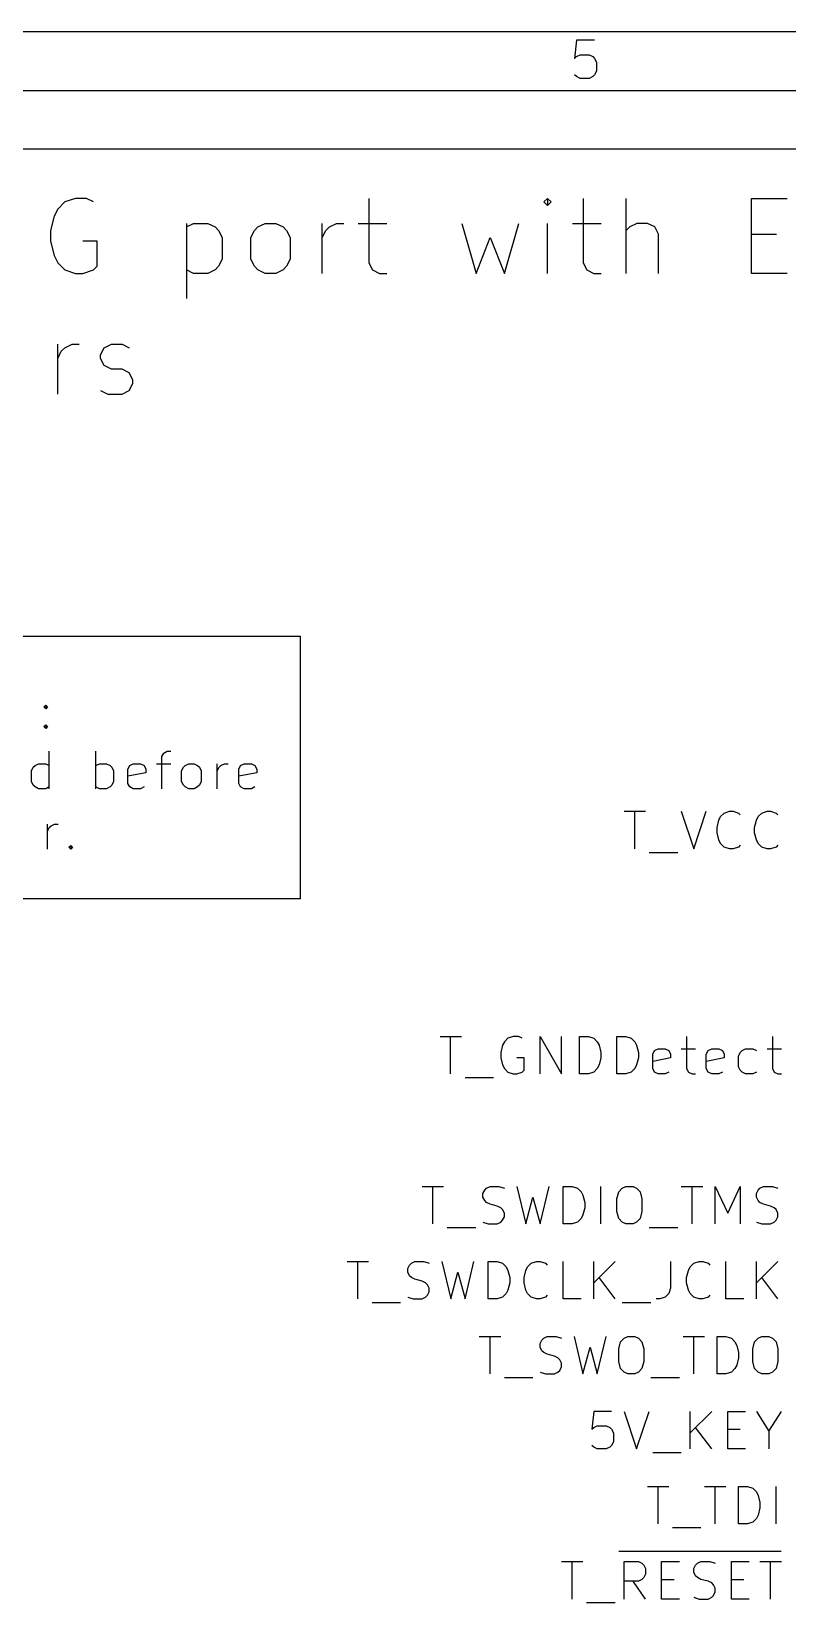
# Model space of a CAD drawing. Extents: x 0.4 to 16.1, y -11.3 to -0.4.
# Drawn here: x 8.542 to 9.549, y -2.488 to -0.394 of the extents above; entities that cross this region are included whole.
import ezdxf

# ---------------------------------------------------------------- set-up
doc = ezdxf.new("R2010")
doc.units = 0
doc.header["$MEASUREMENT"] = 0
for name, color, linetype in [('BLUE3', 171, 'CONTINUOUS'), ('GRAY1', 251, 'CONTINUOUS'), ('RED2', 1, 'CONTINUOUS')]:
    doc.layers.add(name, color=color, linetype=linetype)

msp = doc.modelspace()

# ---------------------------------------------------------------- linework, layer by layer
at = {"layer": 'BLUE3', "linetype": 'CONTINUOUS'}
for p, q in [((5.05, -0.55), (10.65, -0.55)), ((8.5868, -0.621), (8.5773, -0.6306)), ((8.6011, -0.6163), (8.5868, -0.621)), ((8.6154, -0.6163), (8.6011, -0.6163)), ((8.6249, -0.621), (8.6154, -0.6163)), ((8.9915, -0.6163), (8.9915, -0.702)), ((9.2296, -0.6163), (9.2249, -0.621)), ((9.2249, -0.621), (9.2296, -0.6258)), ((9.2344, -0.621), (9.2296, -0.6163)), ((9.2296, -0.6163), (9.2296, -0.6258)), ((9.2296, -0.6258), (9.2344, -0.621)), ((9.2773, -0.6163), (9.2773, -0.702)), ((9.3344, -0.7163), (9.3344, -0.6163)), ((9.5011, -0.7163), (9.5011, -0.6163)), ((9.5011, -0.6163), (9.5487, -0.6163)), ((8.5725, -0.6401), (8.5677, -0.6591)), ((8.5773, -0.6306), (8.5725, -0.6401)), ((8.5677, -0.6591), (8.5677, -0.6734)), ((8.7487, -0.6496), (8.7487, -0.7496)), ((8.7487, -0.6544), (8.7582, -0.6496)), ((8.7582, -0.6496), (8.7773, -0.6496)), ((8.7773, -0.6496), (8.7868, -0.6544)), ((8.7868, -0.6544), (8.7915, -0.6591)), ((8.7915, -0.6591), (8.7963, -0.6686)), ((8.7963, -0.6686), (8.7963, -0.6972)), ((8.8344, -0.6686), (8.8392, -0.6591)), ((8.8344, -0.6972), (8.8344, -0.6686)), ((8.8392, -0.6591), (8.8439, -0.6544)), ((8.8439, -0.6544), (8.8534, -0.6496)), ((8.8534, -0.6496), (8.8677, -0.6496)), ((8.8677, -0.6496), (8.8773, -0.6544)), ((8.8773, -0.6544), (8.882, -0.6591)), ((8.882, -0.6591), (8.8868, -0.6686)), ((8.8868, -0.6686), (8.8868, -0.6972)), ((8.9296, -0.7163), (8.9296, -0.6496)), ((8.9296, -0.6686), (8.9344, -0.6591)), ((8.9344, -0.6591), (8.9392, -0.6544)), ((8.9392, -0.6544), (8.9487, -0.6496)), ((8.9487, -0.6496), (8.9582, -0.6496)), ((8.9773, -0.6496), (9.0154, -0.6496)), ((9.1154, -0.6496), (9.1344, -0.7163)), ((9.1344, -0.7163), (9.1534, -0.6686)), ((9.1534, -0.6686), (9.1725, -0.7163)), ((9.1725, -0.7163), (9.1915, -0.6496)), ((9.2296, -0.7163), (9.2296, -0.6496)), ((9.263, -0.6496), (9.3011, -0.6496)), ((9.3392, -0.6544), (9.3344, -0.6591)), ((9.3487, -0.6496), (9.3392, -0.6544)), ((9.363, -0.6496), (9.3487, -0.6496)), ((9.3725, -0.6544), (9.363, -0.6496)), ((9.3773, -0.6639), (9.3725, -0.6544)), ((9.3773, -0.7163), (9.3773, -0.6639)), ((9.5011, -0.6639), (9.5344, -0.6639)), ((8.5677, -0.6734), (8.5725, -0.6925)), ((8.6296, -0.6734), (8.6106, -0.6734)), ((8.6296, -0.7067), (8.6296, -0.6734)), ((8.5725, -0.6925), (8.5773, -0.702)), ((8.5773, -0.702), (8.5868, -0.7115)), ((8.5868, -0.7115), (8.6011, -0.7163)), ((8.6106, -0.7163), (8.6249, -0.7115)), ((8.6249, -0.7115), (8.6296, -0.7067)), ((8.7582, -0.7163), (8.7487, -0.7115)), ((8.7868, -0.7115), (8.7773, -0.7163)), ((8.7915, -0.7067), (8.7868, -0.7115)), ((8.7963, -0.6972), (8.7915, -0.7067)), ((8.8392, -0.7067), (8.8344, -0.6972)), ((8.8439, -0.7115), (8.8392, -0.7067)), ((8.8534, -0.7163), (8.8439, -0.7115)), ((8.8773, -0.7115), (8.8677, -0.7163)), ((8.882, -0.7067), (8.8773, -0.7115)), ((8.8868, -0.6972), (8.882, -0.7067)), ((8.9915, -0.702), (8.9963, -0.7115)), ((8.9963, -0.7115), (9.0058, -0.7163)), ((9.2773, -0.702), (9.282, -0.7115)), ((9.282, -0.7115), (9.2915, -0.7163)), ((8.6011, -0.7163), (8.6106, -0.7163)), ((8.7773, -0.7163), (8.7582, -0.7163)), ((8.8677, -0.7163), (8.8534, -0.7163)), ((9.0058, -0.7163), (9.0154, -0.7163)), ((9.2915, -0.7163), (9.3011, -0.7163)), ((9.5487, -0.7163), (9.5011, -0.7163)), ((8.5773, -0.8773), (8.5773, -0.8106)), ((8.582, -0.8201), (8.5868, -0.8154)), ((8.5868, -0.8154), (8.5963, -0.8106)), ((8.5963, -0.8106), (8.6058, -0.8106)), ((8.6344, -0.8249), (8.6392, -0.8154)), ((8.6392, -0.8154), (8.6487, -0.8106)), ((8.6487, -0.8106), (8.663, -0.8106)), ((8.663, -0.8106), (8.6725, -0.8154)), ((8.5773, -0.8296), (8.582, -0.8201)), ((8.6344, -0.8296), (8.6344, -0.8249)), ((8.6392, -0.8392), (8.6344, -0.8296)), ((8.6487, -0.8439), (8.6392, -0.8392)), ((8.663, -0.8439), (8.6487, -0.8439)), ((8.6725, -0.8487), (8.663, -0.8439)), ((8.6773, -0.8582), (8.6725, -0.8487)), ((8.6773, -0.863), (8.6773, -0.8582)), ((8.6344, -0.8725), (8.6439, -0.8773)), ((8.6439, -0.8773), (8.663, -0.8773)), ((8.663, -0.8773), (8.6725, -0.8725)), ((8.6725, -0.8725), (8.6773, -0.863)), ((8, -1.2), (8.9, -1.2)), ((8.9, -1.2), (8.9, -1.55)), ((8.5589, -1.2941), (8.5612, -1.2918)), ((8.5612, -1.2965), (8.5589, -1.2941)), ((8.5612, -1.2918), (8.5636, -1.2941)), ((8.5612, -1.2918), (8.5612, -1.2965)), ((8.5636, -1.2941), (8.5612, -1.2965)), ((8.5589, -1.3203), (8.5612, -1.318)), ((8.5612, -1.318), (8.5636, -1.3203)), ((8.5612, -1.318), (8.5612, -1.3227)), ((8.5612, -1.3227), (8.5589, -1.3203)), ((8.5636, -1.3203), (8.5612, -1.3227)), ((8.566, -1.4032), (8.566, -1.3532)), ((8.6279, -1.4032), (8.6279, -1.3532)), ((8.716, -1.3604), (8.7184, -1.3556)), ((8.716, -1.4032), (8.716, -1.3604)), ((8.7184, -1.3556), (8.7232, -1.3532)), ((8.7232, -1.3532), (8.7279, -1.3532)), ((8.5422, -1.3794), (8.5446, -1.3746)), ((8.5422, -1.3937), (8.5422, -1.3794)), ((8.5446, -1.3746), (8.547, -1.3723)), ((8.547, -1.3723), (8.5517, -1.3699)), ((8.5517, -1.3699), (8.5613, -1.3699)), ((8.5613, -1.3699), (8.566, -1.3723)), ((8.6279, -1.3723), (8.6327, -1.3699)), ((8.6327, -1.3699), (8.6422, -1.3699)), ((8.6422, -1.3699), (8.647, -1.3723)), ((8.647, -1.3723), (8.6493, -1.3746)), ((8.6493, -1.3746), (8.6517, -1.3794)), ((8.6517, -1.3794), (8.6517, -1.3937)), ((8.6708, -1.377), (8.6731, -1.3723)), ((8.6708, -1.3961), (8.6708, -1.377)), ((8.6946, -1.3818), (8.6708, -1.3865)), ((8.6731, -1.3723), (8.6779, -1.3699)), ((8.6779, -1.3699), (8.6874, -1.3699)), ((8.6874, -1.3699), (8.6922, -1.3723)), ((8.6922, -1.3723), (8.6946, -1.377)), ((8.6946, -1.377), (8.6946, -1.3818)), ((8.7089, -1.3699), (8.7279, -1.3699)), ((8.7422, -1.3794), (8.7446, -1.3746)), ((8.7422, -1.3937), (8.7422, -1.3794)), ((8.7446, -1.3746), (8.747, -1.3723)), ((8.747, -1.3723), (8.7517, -1.3699)), ((8.7517, -1.3699), (8.7589, -1.3699)), ((8.7589, -1.3699), (8.7636, -1.3723)), ((8.7636, -1.3723), (8.766, -1.3746)), ((8.766, -1.3746), (8.7684, -1.3794)), ((8.7684, -1.3794), (8.7684, -1.3937)), ((8.7898, -1.4032), (8.7898, -1.3699)), ((8.7898, -1.3794), (8.7922, -1.3746)), ((8.7922, -1.3746), (8.7946, -1.3723)), ((8.7946, -1.3723), (8.7993, -1.3699)), ((8.7993, -1.3699), (8.8041, -1.3699)), ((8.8184, -1.377), (8.8208, -1.3723)), ((8.8184, -1.3961), (8.8184, -1.377)), ((8.8422, -1.3818), (8.8184, -1.3865)), ((8.8208, -1.3723), (8.8255, -1.3699)), ((8.8255, -1.3699), (8.8351, -1.3699)), ((8.8351, -1.3699), (8.8398, -1.3723)), ((8.8398, -1.3723), (8.8422, -1.377)), ((8.8422, -1.377), (8.8422, -1.3818)), ((8.5446, -1.3985), (8.5422, -1.3937)), ((8.547, -1.4008), (8.5446, -1.3985)), ((8.5517, -1.4032), (8.547, -1.4008)), ((8.5613, -1.4032), (8.5517, -1.4032)), ((8.566, -1.4008), (8.5613, -1.4032)), ((8.6327, -1.4032), (8.6279, -1.4008)), ((8.6422, -1.4032), (8.6327, -1.4032)), ((8.647, -1.4008), (8.6422, -1.4032)), ((8.6493, -1.3985), (8.647, -1.4008)), ((8.6517, -1.3937), (8.6493, -1.3985)), ((8.6731, -1.4008), (8.6708, -1.3961)), ((8.6779, -1.4032), (8.6731, -1.4008)), ((8.6874, -1.4032), (8.6779, -1.4032)), ((8.6922, -1.4008), (8.6874, -1.4032)), ((8.7446, -1.3985), (8.7422, -1.3937)), ((8.747, -1.4008), (8.7446, -1.3985)), ((8.7517, -1.4032), (8.747, -1.4008)), ((8.7589, -1.4032), (8.7517, -1.4032)), ((8.7636, -1.4008), (8.7589, -1.4032)), ((8.766, -1.3985), (8.7636, -1.4008)), ((8.7684, -1.3937), (8.766, -1.3985)), ((8.8208, -1.4008), (8.8184, -1.3961)), ((8.8255, -1.4032), (8.8208, -1.4008)), ((8.8351, -1.4032), (8.8255, -1.4032)), ((8.8398, -1.4008), (8.8351, -1.4032)), ((8.5636, -1.4837), (8.5636, -1.4504)), ((8.5636, -1.4599), (8.566, -1.4551)), ((8.566, -1.4551), (8.5684, -1.4528)), ((8.5684, -1.4528), (8.5731, -1.4504)), ((8.5731, -1.4504), (8.5779, -1.4504)), ((8.5922, -1.4813), (8.5946, -1.4789)), ((8.5946, -1.4837), (8.5922, -1.4813)), ((8.5946, -1.4789), (8.597, -1.4813)), ((8.5946, -1.4789), (8.5946, -1.4837)), ((8.597, -1.4813), (8.5946, -1.4837)), ((8.9, -1.55), (8, -1.55))]:
    msp.add_line(p, q, dxfattribs=at)
at = {"layer": 'GRAY1', "linetype": 'CONTINUOUS'}
for p, q in [((9.3316, -1.4333), (9.3602, -1.4333)), ((9.3459, -1.4833), (9.3459, -1.4333)), ((9.4078, -1.4333), (9.4245, -1.4833)), ((9.4245, -1.4833), (9.4411, -1.4333)), ((9.4578, -1.4452), (9.4602, -1.4404)), ((9.4602, -1.4404), (9.4649, -1.4357)), ((9.4649, -1.4357), (9.4721, -1.4333)), ((9.4721, -1.4333), (9.4768, -1.4333)), ((9.4768, -1.4333), (9.484, -1.4357)), ((9.484, -1.4357), (9.4864, -1.4381)), ((9.5078, -1.4452), (9.5102, -1.4404)), ((9.5102, -1.4404), (9.5149, -1.4357)), ((9.5149, -1.4357), (9.5221, -1.4333)), ((9.5221, -1.4333), (9.5268, -1.4333)), ((9.5268, -1.4333), (9.534, -1.4357)), ((9.534, -1.4357), (9.5364, -1.4381)), ((9.4554, -1.4547), (9.4578, -1.4452)), ((9.4554, -1.4619), (9.4554, -1.4547)), ((9.4578, -1.4714), (9.4554, -1.4619)), ((9.5054, -1.4547), (9.5078, -1.4452)), ((9.5054, -1.4619), (9.5054, -1.4547)), ((9.5078, -1.4714), (9.5054, -1.4619)), ((9.4602, -1.4762), (9.4578, -1.4714)), ((9.4649, -1.4809), (9.4602, -1.4762)), ((9.4721, -1.4833), (9.4649, -1.4809)), ((9.4768, -1.4833), (9.4721, -1.4833)), ((9.484, -1.4809), (9.4768, -1.4833)), ((9.4864, -1.4785), (9.484, -1.4809)), ((9.5102, -1.4762), (9.5078, -1.4714)), ((9.5149, -1.4809), (9.5102, -1.4762)), ((9.5221, -1.4833), (9.5149, -1.4809)), ((9.5268, -1.4833), (9.5221, -1.4833)), ((9.534, -1.4809), (9.5268, -1.4833)), ((9.5364, -1.4785), (9.534, -1.4809)), ((9.3649, -1.4881), (9.403, -1.4881)), ((9.0864, -1.7333), (9.1149, -1.7333)), ((9.1006, -1.7833), (9.1006, -1.7333)), ((9.1768, -1.7357), (9.1721, -1.7404)), ((9.184, -1.7333), (9.1768, -1.7357)), ((9.1911, -1.7333), (9.184, -1.7333)), ((9.1959, -1.7357), (9.1911, -1.7333)), ((9.2197, -1.7833), (9.2197, -1.7333)), ((9.2197, -1.7333), (9.2483, -1.7833)), ((9.2483, -1.7833), (9.2483, -1.7333)), ((9.2721, -1.7833), (9.2721, -1.7333)), ((9.2721, -1.7333), (9.284, -1.7333)), ((9.284, -1.7333), (9.2911, -1.7357)), ((9.2911, -1.7357), (9.2959, -1.7404)), ((9.3221, -1.7833), (9.3221, -1.7333)), ((9.3221, -1.7333), (9.334, -1.7333)), ((9.334, -1.7333), (9.3411, -1.7357)), ((9.3411, -1.7357), (9.3459, -1.7404)), ((9.4149, -1.7333), (9.4149, -1.7762)), ((9.5292, -1.7333), (9.5292, -1.7762)), ((9.1697, -1.7452), (9.1673, -1.7547)), ((9.1673, -1.7547), (9.1673, -1.7619)), ((9.1721, -1.7404), (9.1697, -1.7452)), ((9.2959, -1.7404), (9.2983, -1.7452)), ((9.2983, -1.7452), (9.3006, -1.7547)), ((9.3006, -1.7547), (9.3006, -1.7619)), ((9.3459, -1.7404), (9.3483, -1.7452)), ((9.3483, -1.7452), (9.3506, -1.7547)), ((9.3506, -1.7547), (9.3506, -1.7619)), ((9.3697, -1.7571), (9.3721, -1.7523)), ((9.3697, -1.7762), (9.3697, -1.7571)), ((9.3721, -1.7523), (9.3768, -1.75)), ((9.3768, -1.75), (9.3864, -1.75)), ((9.3864, -1.75), (9.3911, -1.7523)), ((9.3911, -1.7523), (9.3935, -1.7571)), ((9.3935, -1.7571), (9.3935, -1.7619)), ((9.4078, -1.75), (9.4268, -1.75)), ((9.4411, -1.7571), (9.4435, -1.7523)), ((9.4411, -1.7762), (9.4411, -1.7571)), ((9.4435, -1.7523), (9.4483, -1.75)), ((9.4483, -1.75), (9.4578, -1.75)), ((9.4578, -1.75), (9.4626, -1.7523)), ((9.4626, -1.7523), (9.4649, -1.7571)), ((9.4649, -1.7571), (9.4649, -1.7619)), ((9.484, -1.7595), (9.4864, -1.7547)), ((9.4864, -1.7547), (9.4887, -1.7523)), ((9.4887, -1.7523), (9.4935, -1.75)), ((9.4935, -1.75), (9.503, -1.75)), ((9.503, -1.75), (9.5078, -1.7523)), ((9.5221, -1.75), (9.5411, -1.75)), ((9.1673, -1.7619), (9.1697, -1.7714)), ((9.1697, -1.7714), (9.1721, -1.7762)), ((9.1721, -1.7762), (9.1768, -1.7809)), ((9.1983, -1.7619), (9.1887, -1.7619)), ((9.1959, -1.7809), (9.1983, -1.7785)), ((9.1983, -1.7785), (9.1983, -1.7619)), ((9.2959, -1.7762), (9.2911, -1.7809)), ((9.2983, -1.7714), (9.2959, -1.7762)), ((9.3006, -1.7619), (9.2983, -1.7714)), ((9.3459, -1.7762), (9.3411, -1.7809)), ((9.3483, -1.7714), (9.3459, -1.7762)), ((9.3506, -1.7619), (9.3483, -1.7714)), ((9.3935, -1.7619), (9.3697, -1.7666)), ((9.3721, -1.7809), (9.3697, -1.7762)), ((9.4149, -1.7762), (9.4173, -1.7809)), ((9.4649, -1.7619), (9.4411, -1.7666)), ((9.4435, -1.7809), (9.4411, -1.7762)), ((9.484, -1.7738), (9.484, -1.7595)), ((9.4864, -1.7785), (9.484, -1.7738)), ((9.4887, -1.7809), (9.4864, -1.7785)), ((9.5292, -1.7762), (9.5316, -1.7809)), ((9.1197, -1.7881), (9.1578, -1.7881)), ((9.1768, -1.7809), (9.184, -1.7833)), ((9.184, -1.7833), (9.1887, -1.7833)), ((9.1887, -1.7833), (9.1959, -1.7809)), ((9.284, -1.7833), (9.2721, -1.7833)), ((9.2911, -1.7809), (9.284, -1.7833)), ((9.334, -1.7833), (9.3221, -1.7833)), ((9.3411, -1.7809), (9.334, -1.7833)), ((9.3768, -1.7833), (9.3721, -1.7809)), ((9.3864, -1.7833), (9.3768, -1.7833)), ((9.3911, -1.7809), (9.3864, -1.7833)), ((9.4173, -1.7809), (9.4221, -1.7833)), ((9.4221, -1.7833), (9.4268, -1.7833)), ((9.4483, -1.7833), (9.4435, -1.7809)), ((9.4578, -1.7833), (9.4483, -1.7833)), ((9.4626, -1.7809), (9.4578, -1.7833)), ((9.4935, -1.7833), (9.4887, -1.7809)), ((9.503, -1.7833), (9.4935, -1.7833)), ((9.5078, -1.7809), (9.503, -1.7833)), ((9.5316, -1.7809), (9.5364, -1.7833)), ((9.5364, -1.7833), (9.5411, -1.7833)), ((9.0626, -1.9333), (9.0911, -1.9333)), ((9.0768, -1.9833), (9.0768, -1.9333)), ((9.1435, -1.9428), (9.1459, -1.9381)), ((9.1435, -1.9476), (9.1435, -1.9428)), ((9.1459, -1.9523), (9.1435, -1.9476)), ((9.1459, -1.9381), (9.1483, -1.9357)), ((9.1483, -1.9357), (9.153, -1.9333)), ((9.153, -1.9333), (9.1649, -1.9333)), ((9.1649, -1.9333), (9.1721, -1.9357)), ((9.1887, -1.9333), (9.2007, -1.9833)), ((9.2007, -1.9833), (9.2102, -1.9476)), ((9.2102, -1.9476), (9.2197, -1.9833)), ((9.2197, -1.9833), (9.2316, -1.9333)), ((9.2506, -1.9833), (9.2506, -1.9333)), ((9.2506, -1.9333), (9.2626, -1.9333)), ((9.2626, -1.9333), (9.2697, -1.9357)), ((9.2697, -1.9357), (9.2745, -1.9404)), ((9.2745, -1.9404), (9.2768, -1.9452)), ((9.2768, -1.9452), (9.2792, -1.9547)), ((9.3006, -1.9833), (9.3006, -1.9333)), ((9.3221, -1.95), (9.3245, -1.9404)), ((9.3245, -1.9404), (9.3292, -1.9357)), ((9.3292, -1.9357), (9.334, -1.9333)), ((9.334, -1.9333), (9.3435, -1.9333)), ((9.3435, -1.9333), (9.3483, -1.9357)), ((9.3483, -1.9357), (9.353, -1.9404)), ((9.353, -1.9404), (9.3554, -1.95)), ((9.4078, -1.9333), (9.4364, -1.9333)), ((9.4221, -1.9833), (9.4221, -1.9333)), ((9.453, -1.9833), (9.453, -1.9333)), ((9.453, -1.9333), (9.4697, -1.969)), ((9.4697, -1.969), (9.4864, -1.9333)), ((9.4864, -1.9333), (9.4864, -1.9833)), ((9.5078, -1.9428), (9.5102, -1.9381)), ((9.5078, -1.9476), (9.5078, -1.9428)), ((9.5102, -1.9523), (9.5078, -1.9476)), ((9.5102, -1.9381), (9.5126, -1.9357)), ((9.5126, -1.9357), (9.5173, -1.9333)), ((9.5173, -1.9333), (9.5292, -1.9333)), ((9.5292, -1.9333), (9.5364, -1.9357)), ((9.1483, -1.9547), (9.1459, -1.9523)), ((9.153, -1.9571), (9.1483, -1.9547)), ((9.1626, -1.9595), (9.153, -1.9571)), ((9.1673, -1.9619), (9.1626, -1.9595)), ((9.1697, -1.9643), (9.1673, -1.9619)), ((9.1721, -1.969), (9.1697, -1.9643)), ((9.2792, -1.9619), (9.2768, -1.9714)), ((9.2792, -1.9547), (9.2792, -1.9619)), ((9.3221, -1.9666), (9.3221, -1.95)), ((9.3245, -1.9762), (9.3221, -1.9666)), ((9.3554, -1.9666), (9.353, -1.9762)), ((9.3554, -1.95), (9.3554, -1.9666)), ((9.5126, -1.9547), (9.5102, -1.9523)), ((9.5173, -1.9571), (9.5126, -1.9547)), ((9.5268, -1.9595), (9.5173, -1.9571)), ((9.5316, -1.9619), (9.5268, -1.9595)), ((9.534, -1.9643), (9.5316, -1.9619)), ((9.5364, -1.969), (9.534, -1.9643)), ((9.0959, -1.9881), (9.134, -1.9881)), ((9.1435, -1.9809), (9.1507, -1.9833)), ((9.1507, -1.9833), (9.1626, -1.9833)), ((9.1626, -1.9833), (9.1673, -1.9809)), ((9.1673, -1.9809), (9.1697, -1.9785)), ((9.1697, -1.9785), (9.1721, -1.9738)), ((9.1721, -1.9738), (9.1721, -1.969)), ((9.2626, -1.9833), (9.2506, -1.9833)), ((9.2697, -1.9809), (9.2626, -1.9833)), ((9.2745, -1.9762), (9.2697, -1.9809)), ((9.2768, -1.9714), (9.2745, -1.9762)), ((9.3292, -1.9809), (9.3245, -1.9762)), ((9.334, -1.9833), (9.3292, -1.9809)), ((9.3435, -1.9833), (9.334, -1.9833)), ((9.3483, -1.9809), (9.3435, -1.9833)), ((9.353, -1.9762), (9.3483, -1.9809)), ((9.3649, -1.9881), (9.403, -1.9881)), ((9.5078, -1.9809), (9.5149, -1.9833)), ((9.5149, -1.9833), (9.5268, -1.9833)), ((9.5268, -1.9833), (9.5316, -1.9809)), ((9.5316, -1.9809), (9.534, -1.9785)), ((9.534, -1.9785), (9.5364, -1.9738)), ((9.5364, -1.9738), (9.5364, -1.969)), ((8.9626, -2.0333), (8.9911, -2.0333)), ((8.9768, -2.0833), (8.9768, -2.0333)), ((9.0435, -2.0428), (9.0459, -2.0381)), ((9.0435, -2.0476), (9.0435, -2.0428)), ((9.0459, -2.0523), (9.0435, -2.0476)), ((9.0459, -2.0381), (9.0483, -2.0357)), ((9.0483, -2.0547), (9.0459, -2.0523)), ((9.0483, -2.0357), (9.053, -2.0333)), ((9.053, -2.0333), (9.0649, -2.0333)), ((9.0649, -2.0333), (9.0721, -2.0357)), ((9.0887, -2.0333), (9.1007, -2.0833)), ((9.1007, -2.0833), (9.1102, -2.0476)), ((9.1102, -2.0476), (9.1197, -2.0833)), ((9.1197, -2.0833), (9.1316, -2.0333)), ((9.1506, -2.0833), (9.1506, -2.0333)), ((9.1506, -2.0333), (9.1626, -2.0333)), ((9.1626, -2.0333), (9.1697, -2.0357)), ((9.1697, -2.0357), (9.1745, -2.0404)), ((9.1745, -2.0404), (9.1768, -2.0452)), ((9.1768, -2.0452), (9.1792, -2.0547)), ((9.1983, -2.0547), (9.2006, -2.0452)), ((9.2006, -2.0452), (9.203, -2.0404)), ((9.203, -2.0404), (9.2078, -2.0357)), ((9.2078, -2.0357), (9.2149, -2.0333)), ((9.2149, -2.0333), (9.2197, -2.0333)), ((9.2197, -2.0333), (9.2268, -2.0357)), ((9.2268, -2.0357), (9.2292, -2.0381)), ((9.2506, -2.0833), (9.2506, -2.0333)), ((9.2911, -2.0833), (9.2911, -2.0333)), ((9.3197, -2.0333), (9.2911, -2.0619)), ((9.3935, -2.0333), (9.3935, -2.069)), ((9.4149, -2.0547), (9.4173, -2.0452)), ((9.4173, -2.0452), (9.4197, -2.0404)), ((9.4197, -2.0404), (9.4245, -2.0357)), ((9.4245, -2.0357), (9.4316, -2.0333)), ((9.4316, -2.0333), (9.4364, -2.0333)), ((9.4364, -2.0333), (9.4435, -2.0357)), ((9.4435, -2.0357), (9.4459, -2.0381)), ((9.4673, -2.0833), (9.4673, -2.0333)), ((9.5078, -2.0833), (9.5078, -2.0333)), ((9.5364, -2.0333), (9.5078, -2.0619)), ((9.053, -2.0571), (9.0483, -2.0547)), ((9.0626, -2.0595), (9.053, -2.0571)), ((9.0673, -2.0619), (9.0626, -2.0595)), ((9.0697, -2.0643), (9.0673, -2.0619)), ((9.0721, -2.069), (9.0697, -2.0643)), ((9.0721, -2.0738), (9.0721, -2.069)), ((9.1768, -2.0714), (9.1745, -2.0762)), ((9.1792, -2.0619), (9.1768, -2.0714)), ((9.1792, -2.0547), (9.1792, -2.0619)), ((9.1983, -2.0619), (9.1983, -2.0547)), ((9.2006, -2.0714), (9.1983, -2.0619)), ((9.203, -2.0762), (9.2006, -2.0714)), ((9.3197, -2.0833), (9.2983, -2.0547)), ((9.3935, -2.069), (9.3911, -2.0762)), ((9.4149, -2.0619), (9.4149, -2.0547)), ((9.4173, -2.0714), (9.4149, -2.0619)), ((9.4197, -2.0762), (9.4173, -2.0714)), ((9.5364, -2.0833), (9.5149, -2.0547)), ((8.9959, -2.0881), (9.034, -2.0881)), ((9.0435, -2.0809), (9.0507, -2.0833)), ((9.0507, -2.0833), (9.0626, -2.0833)), ((9.0626, -2.0833), (9.0673, -2.0809)), ((9.0673, -2.0809), (9.0697, -2.0785)), ((9.0697, -2.0785), (9.0721, -2.0738)), ((9.1626, -2.0833), (9.1506, -2.0833)), ((9.1697, -2.0809), (9.1626, -2.0833)), ((9.1745, -2.0762), (9.1697, -2.0809)), ((9.2078, -2.0809), (9.203, -2.0762)), ((9.2149, -2.0833), (9.2078, -2.0809)), ((9.2197, -2.0833), (9.2149, -2.0833)), ((9.2268, -2.0809), (9.2197, -2.0833)), ((9.2292, -2.0785), (9.2268, -2.0809)), ((9.2745, -2.0833), (9.2506, -2.0833)), ((9.3292, -2.0881), (9.3673, -2.0881)), ((9.3792, -2.0833), (9.3745, -2.0833)), ((9.3864, -2.0809), (9.3792, -2.0833)), ((9.3911, -2.0762), (9.3864, -2.0809)), ((9.4245, -2.0809), (9.4197, -2.0762)), ((9.4316, -2.0833), (9.4245, -2.0809)), ((9.4364, -2.0833), (9.4316, -2.0833)), ((9.4435, -2.0809), (9.4364, -2.0833)), ((9.4459, -2.0785), (9.4435, -2.0809)), ((9.4911, -2.0833), (9.4673, -2.0833)), ((9.1387, -2.1333), (9.1673, -2.1333)), ((9.153, -2.1833), (9.153, -2.1333)), ((9.2221, -2.1381), (9.2245, -2.1357)), ((9.2245, -2.1357), (9.2292, -2.1333)), ((9.2292, -2.1333), (9.2411, -2.1333)), ((9.2411, -2.1333), (9.2483, -2.1357)), ((9.2649, -2.1333), (9.2768, -2.1833)), ((9.2959, -2.1833), (9.3078, -2.1333)), ((9.3268, -2.1404), (9.3316, -2.1357)), ((9.3316, -2.1357), (9.3364, -2.1333)), ((9.3364, -2.1333), (9.3459, -2.1333)), ((9.3459, -2.1333), (9.3506, -2.1357)), ((9.3506, -2.1357), (9.3554, -2.1404)), ((9.4102, -2.1333), (9.4387, -2.1333)), ((9.4245, -2.1833), (9.4245, -2.1333)), ((9.4554, -2.1833), (9.4554, -2.1333)), ((9.4554, -2.1333), (9.4673, -2.1333)), ((9.4673, -2.1333), (9.4745, -2.1357)), ((9.4745, -2.1357), (9.4792, -2.1404)), ((9.5054, -2.1404), (9.5102, -2.1357)), ((9.5102, -2.1357), (9.5149, -2.1333)), ((9.5149, -2.1333), (9.5245, -2.1333)), ((9.5245, -2.1333), (9.5292, -2.1357)), ((9.5292, -2.1357), (9.534, -2.1404)), ((9.2197, -2.1428), (9.2221, -2.1381)), ((9.2197, -2.1476), (9.2197, -2.1428)), ((9.2221, -2.1523), (9.2197, -2.1476)), ((9.2245, -2.1547), (9.2221, -2.1523)), ((9.2292, -2.1571), (9.2245, -2.1547)), ((9.2387, -2.1595), (9.2292, -2.1571)), ((9.2768, -2.1833), (9.2864, -2.1476)), ((9.2864, -2.1476), (9.2959, -2.1833)), ((9.3245, -2.15), (9.3268, -2.1404)), ((9.3245, -2.1666), (9.3245, -2.15)), ((9.3554, -2.1404), (9.3578, -2.15)), ((9.3578, -2.15), (9.3578, -2.1666)), ((9.4792, -2.1404), (9.4816, -2.1452)), ((9.4816, -2.1452), (9.484, -2.1547)), ((9.484, -2.1547), (9.484, -2.1619)), ((9.503, -2.15), (9.5054, -2.1404)), ((9.503, -2.1666), (9.503, -2.15)), ((9.534, -2.1404), (9.5364, -2.15)), ((9.5364, -2.15), (9.5364, -2.1666)), ((9.2435, -2.1619), (9.2387, -2.1595)), ((9.2459, -2.1643), (9.2435, -2.1619)), ((9.2483, -2.169), (9.2459, -2.1643)), ((9.2459, -2.1785), (9.2483, -2.1738)), ((9.2483, -2.1738), (9.2483, -2.169)), ((9.3268, -2.1762), (9.3245, -2.1666)), ((9.3316, -2.1809), (9.3268, -2.1762)), ((9.3554, -2.1762), (9.3506, -2.1809)), ((9.3578, -2.1666), (9.3554, -2.1762)), ((9.4792, -2.1762), (9.4745, -2.1809)), ((9.4816, -2.1714), (9.4792, -2.1762)), ((9.484, -2.1619), (9.4816, -2.1714)), ((9.5054, -2.1762), (9.503, -2.1666)), ((9.5102, -2.1809), (9.5054, -2.1762)), ((9.534, -2.1762), (9.5292, -2.1809)), ((9.5364, -2.1666), (9.534, -2.1762)), ((9.1721, -2.1881), (9.2102, -2.1881)), ((9.2197, -2.1809), (9.2268, -2.1833)), ((9.2268, -2.1833), (9.2387, -2.1833)), ((9.2387, -2.1833), (9.2435, -2.1809)), ((9.2435, -2.1809), (9.2459, -2.1785)), ((9.3364, -2.1833), (9.3316, -2.1809)), ((9.3459, -2.1833), (9.3364, -2.1833)), ((9.3506, -2.1809), (9.3459, -2.1833)), ((9.3673, -2.1881), (9.4054, -2.1881)), ((9.4673, -2.1833), (9.4554, -2.1833)), ((9.4745, -2.1809), (9.4673, -2.1833)), ((9.5149, -2.1833), (9.5102, -2.1809)), ((9.5245, -2.1833), (9.5149, -2.1833)), ((9.5292, -2.1809), (9.5245, -2.1833)), ((9.2911, -2.2333), (9.2887, -2.2571)), ((9.3149, -2.2333), (9.2911, -2.2333)), ((9.3316, -2.2333), (9.3483, -2.2833)), ((9.3483, -2.2833), (9.3649, -2.2333)), ((9.4197, -2.2833), (9.4197, -2.2333)), ((9.4483, -2.2333), (9.4197, -2.2619)), ((9.4697, -2.2833), (9.4697, -2.2333)), ((9.4697, -2.2333), (9.4935, -2.2333)), ((9.5078, -2.2333), (9.5245, -2.2595)), ((9.5245, -2.2595), (9.5411, -2.2333)), ((9.2887, -2.2571), (9.2911, -2.2547)), ((9.2911, -2.2547), (9.2959, -2.2523)), ((9.2959, -2.2523), (9.3078, -2.2523)), ((9.3078, -2.2523), (9.3126, -2.2547)), ((9.3126, -2.2547), (9.3149, -2.2571)), ((9.3149, -2.2571), (9.3173, -2.2619)), ((9.3173, -2.2619), (9.3173, -2.2738)), ((9.4483, -2.2833), (9.4268, -2.2547)), ((9.4697, -2.2571), (9.4864, -2.2571)), ((9.5245, -2.2595), (9.5245, -2.2833)), ((9.2911, -2.2809), (9.2887, -2.2785)), ((9.2959, -2.2833), (9.2911, -2.2809)), ((9.3126, -2.2809), (9.3078, -2.2833)), ((9.3149, -2.2785), (9.3126, -2.2809)), ((9.3173, -2.2738), (9.3149, -2.2785)), ((9.3078, -2.2833), (9.2959, -2.2833)), ((9.3697, -2.2881), (9.4078, -2.2881)), ((9.4935, -2.2833), (9.4697, -2.2833)), ((9.3626, -2.3333), (9.3911, -2.3333)), ((9.3768, -2.3833), (9.3768, -2.3333)), ((9.4387, -2.3333), (9.4673, -2.3333)), ((9.453, -2.3833), (9.453, -2.3333)), ((9.484, -2.3833), (9.484, -2.3333)), ((9.484, -2.3333), (9.4959, -2.3333)), ((9.4959, -2.3333), (9.503, -2.3357)), ((9.503, -2.3357), (9.5078, -2.3404)), ((9.5078, -2.3404), (9.5102, -2.3452)), ((9.5102, -2.3452), (9.5126, -2.3547)), ((9.534, -2.3833), (9.534, -2.3333)), ((9.5126, -2.3619), (9.5102, -2.3714)), ((9.5126, -2.3547), (9.5126, -2.3619)), ((9.4959, -2.3833), (9.484, -2.3833)), ((9.503, -2.3809), (9.4959, -2.3833)), ((9.5078, -2.3762), (9.503, -2.3809)), ((9.5102, -2.3714), (9.5078, -2.3762)), ((9.3959, -2.3881), (9.434, -2.3881)), ((9.3247, -2.4194), (9.5409, -2.4194)), ((9.2483, -2.4333), (9.2768, -2.4333)), ((9.2626, -2.4833), (9.2626, -2.4333)), ((9.3316, -2.4833), (9.3316, -2.4333)), ((9.3316, -2.4333), (9.3507, -2.4333)), ((9.3507, -2.4333), (9.3554, -2.4357)), ((9.3554, -2.4357), (9.3578, -2.4381)), ((9.3578, -2.4381), (9.3602, -2.4428)), ((9.3602, -2.45), (9.3578, -2.4547)), ((9.3602, -2.4428), (9.3602, -2.45)), ((9.3816, -2.4833), (9.3816, -2.4333)), ((9.3816, -2.4333), (9.4054, -2.4333)), ((9.4245, -2.4428), (9.4268, -2.4381)), ((9.4245, -2.4476), (9.4245, -2.4428)), ((9.4268, -2.4523), (9.4245, -2.4476)), ((9.4268, -2.4381), (9.4292, -2.4357)), ((9.4292, -2.4357), (9.434, -2.4333)), ((9.434, -2.4333), (9.4459, -2.4333)), ((9.4459, -2.4333), (9.453, -2.4357)), ((9.4745, -2.4833), (9.4745, -2.4333)), ((9.4745, -2.4333), (9.4983, -2.4333)), ((9.5126, -2.4333), (9.5411, -2.4333)), ((9.5268, -2.4833), (9.5268, -2.4333)), ((9.3507, -2.4595), (9.3316, -2.4595)), ((9.3602, -2.4833), (9.3435, -2.4595)), ((9.3554, -2.4571), (9.3507, -2.4595)), ((9.3578, -2.4547), (9.3554, -2.4571)), ((9.3816, -2.4571), (9.3983, -2.4571)), ((9.4292, -2.4547), (9.4268, -2.4523)), ((9.434, -2.4571), (9.4292, -2.4547)), ((9.4435, -2.4595), (9.434, -2.4571)), ((9.4483, -2.4619), (9.4435, -2.4595)), ((9.4507, -2.4643), (9.4483, -2.4619)), ((9.453, -2.469), (9.4507, -2.4643)), ((9.453, -2.4738), (9.453, -2.469)), ((9.4745, -2.4571), (9.4911, -2.4571)), ((9.2816, -2.4881), (9.3197, -2.4881)), ((9.4054, -2.4833), (9.3816, -2.4833)), ((9.4245, -2.4809), (9.4316, -2.4833)), ((9.4316, -2.4833), (9.4435, -2.4833)), ((9.4435, -2.4833), (9.4483, -2.4809)), ((9.4483, -2.4809), (9.4507, -2.4785)), ((9.4507, -2.4785), (9.453, -2.4738)), ((9.4983, -2.4833), (9.4745, -2.4833))]:
    msp.add_line(p, q, dxfattribs=at)
at = {"layer": 'RED2', "linetype": 'CONTINUOUS'}
for p, q in [((0.3937, -0.3937), (16.1413, -0.3937)), ((9.268, -0.4053), (9.2656, -0.4296)), ((9.2924, -0.4053), (9.268, -0.4053)), ((9.2656, -0.4296), (9.268, -0.4272)), ((9.268, -0.4272), (9.2729, -0.4248)), ((9.2729, -0.4248), (9.2851, -0.4248)), ((9.2851, -0.4248), (9.29, -0.4272)), ((9.29, -0.4272), (9.2924, -0.4296)), ((9.2924, -0.4296), (9.2948, -0.4345)), ((9.2948, -0.4345), (9.2948, -0.4467)), ((9.268, -0.454), (9.2656, -0.4516)), ((9.2729, -0.4564), (9.268, -0.454)), ((9.2851, -0.4564), (9.2729, -0.4564)), ((9.29, -0.454), (9.2851, -0.4564)), ((9.2924, -0.4516), (9.29, -0.454)), ((9.2948, -0.4467), (9.2924, -0.4516)), ((0.4724, -0.4724), (16.0626, -0.4724))]:
    msp.add_line(p, q, dxfattribs=at)

doc.saveas('drawing.dxf')
